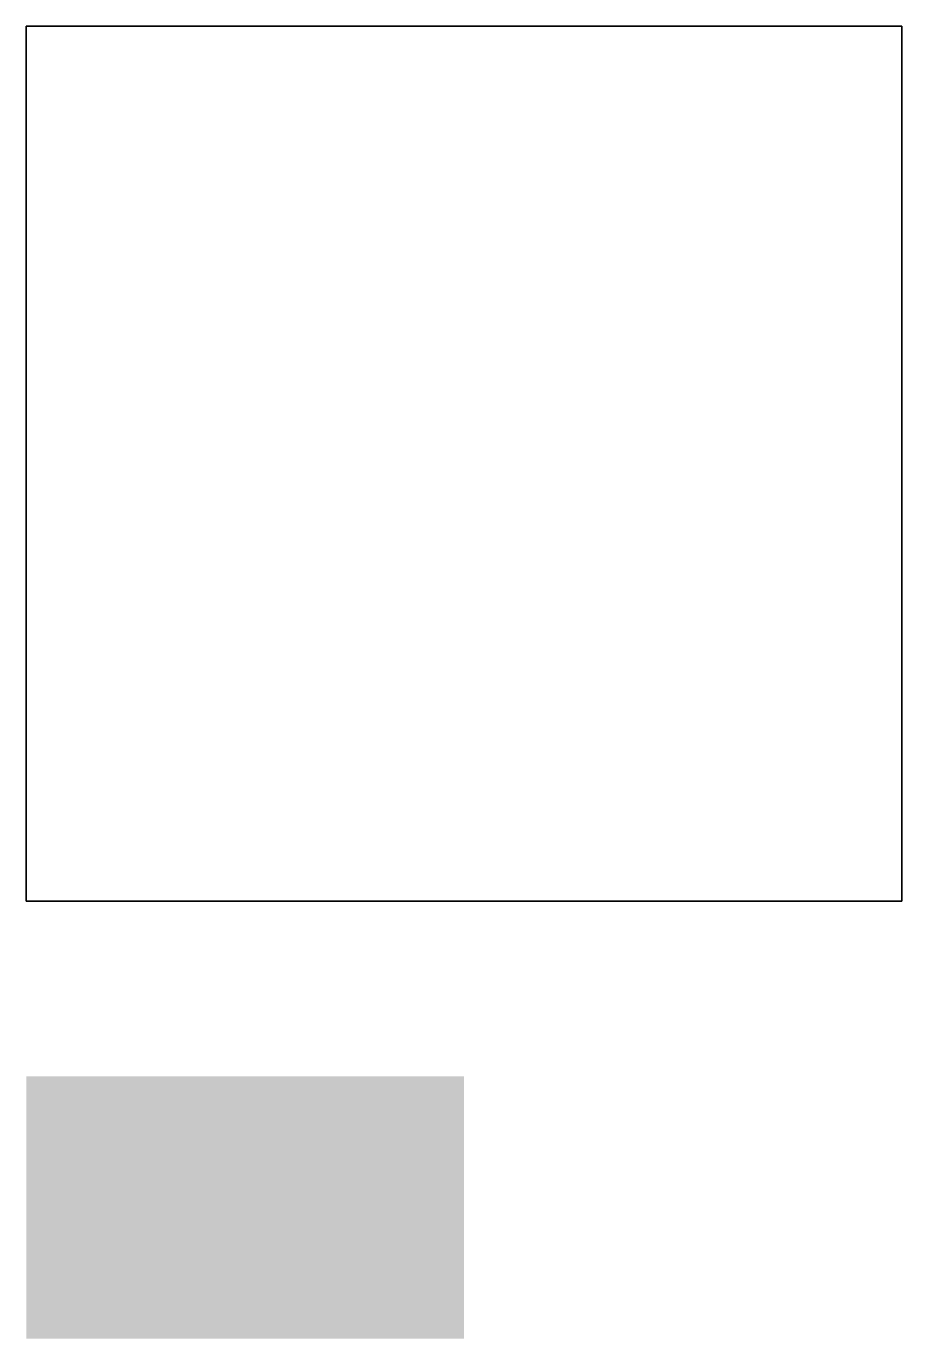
# Model space of a CAD drawing. Header units: millimetres. Extents: x 0 to 50000, y -5000 to 10000.
# Drawn here: x 0 to 10000, y -5000 to 10000 of the extents above; entities outside this region: 1.
import ezdxf

# ---------------------------------------------------------------- set-up
doc = ezdxf.new("R2010")
doc.units = ezdxf.units.MM
for name, color, linetype in [('CUBO', 7, 'Continuous'), ('POLYFACE', 7, 'Continuous'), ('SOLID2D', 7, 'Continuous')]:
    doc.layers.add(name, color=color, linetype=linetype)

msp = doc.modelspace()

# ---------------------------------------------------------------- linework, layer by layer
at = {"layer": 'CUBO'}
for points in [[(0, 0), (0, 10000), (10000, 10000), (10000, 0)], [(0, 0, 10000), (10000, 0, 10000), (10000, 10000, 10000), (0, 10000, 10000)], [(10000, 10000), (0, 10000), (0, 10000, 10000), (10000, 10000, 10000)], [(0, 10000), (0, 0), (0, 0, 10000), (0, 10000, 10000)], [(10000, 0), (10000, 10000), (10000, 10000, 10000), (10000, 0, 10000)], [(0, 0), (10000, 0), (10000, 0, 10000), (0, 0, 10000)]]:
    msp.add_3dface(points, dxfattribs=at)
at = {"layer": 'SOLID2D'}
msp.add_solid([(0, -5000), (5000, -5000), (0, -2000), (5000, -2000)], dxfattribs=at)

# ---------------------------------------------------------------- meshes
at = {"layer": 'POLYFACE'}
mesh = msp.add_polyface(dxfattribs=at)
corners = [(40000, 0), (50000, 0), (45000, 8000, 3000)]
mesh.append_faces([[corners[k] for k in face] for face in [(0, 1, 2)]])

doc.saveas('drawing.dxf')
